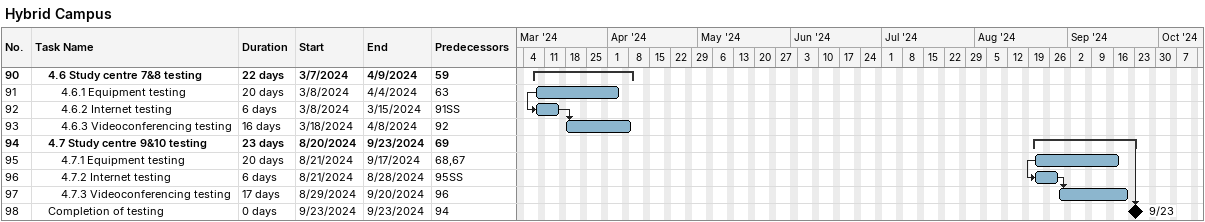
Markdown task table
Hybrid Campus

| ID | Level | Task | Duration | Start | Finish | Predecessors |
|---|---|---|---|---|---|---|
| 90 | 2 | **4.6 Study centre 7&8 testing** | 22d | 2024-03-07 | 2024-04-09 | 59 |
| 91 | 3 | 4.6.1 Equipment testing | 20d | 2024-03-08 | 2024-04-04 | 63 |
| 92 | 3 | 4.6.2 Internet testing | 6d | 2024-03-08 | 2024-03-15 | 91SS |
| 93 | 3 | 4.6.3 Videoconferencing testing | 16d | 2024-03-18 | 2024-04-08 | 92 |
| 94 | 2 | **4.7 Study centre 9&10 testing** | 23d | 2024-08-20 | 2024-09-23 | 69 |
| 95 | 3 | 4.7.1 Equipment testing | 20d | 2024-08-21 | 2024-09-17 | 68, 67 |
| 96 | 3 | 4.7.2 Internet testing | 6d | 2024-08-21 | 2024-08-28 | 95SS |
| 97 | 3 | 4.7.3 Videoconferencing testing | 17d | 2024-08-29 | 2024-09-20 | 96 |
| 98 | 2 | Completion of testing | 0d | 2024-09-23 | 2024-09-23 | 94 |
